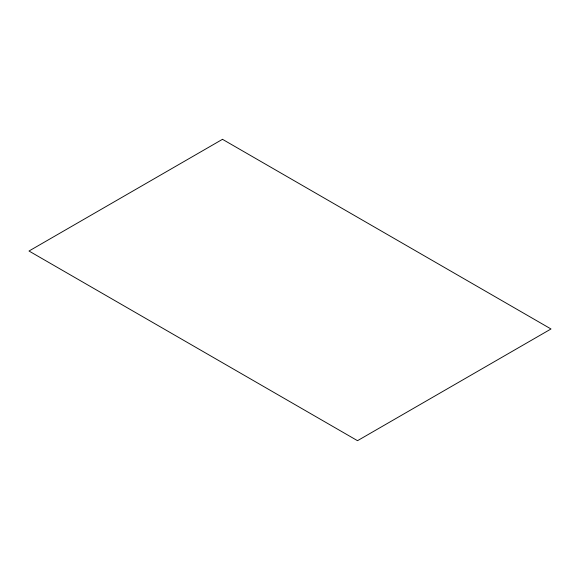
<?xml version="1.0" encoding="UTF-8"?>
<svg xmlns="http://www.w3.org/2000/svg" width="580" height="580" viewBox="0 0 580 580"><rect width="100%" height="100%" fill="white"/><g stroke="black" fill="none" stroke-linecap="round" stroke-linejoin="round"><path stroke-width="0.87" d="M222.488 139.316L29 251.024L357.512 440.684L551 328.976L222.488 139.316"/></g></svg>
